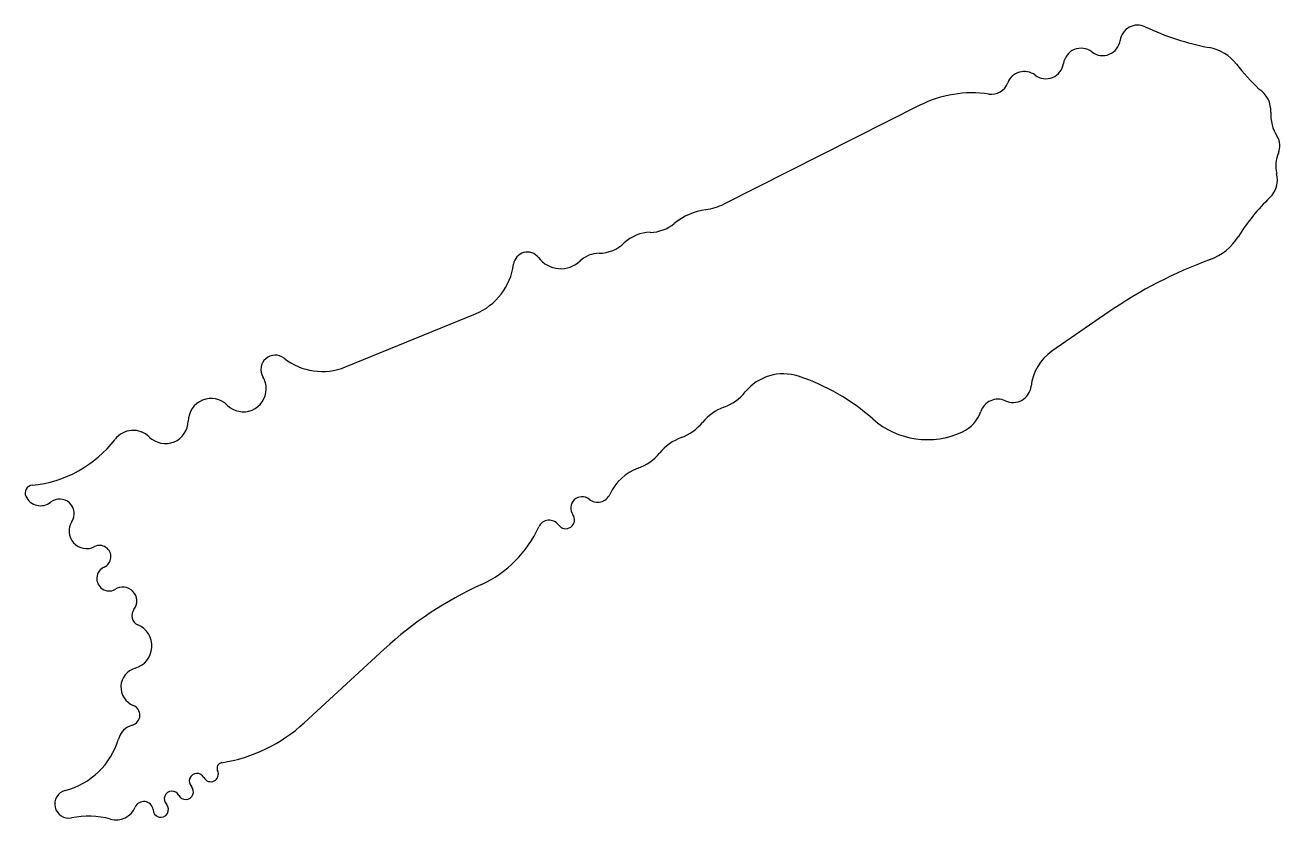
# Model space of a CAD drawing. Extents: x 522 to 4618, y -2784 to -191.
import ezdxf

# ---------------------------------------------------------------- set-up
doc = ezdxf.new("R2010")
doc.units = 0
doc.layers.add('MODELSKETCH_VISIBLE', color=7, linetype='CONTINUOUS')

msp = doc.modelspace()

# ---------------------------------------------------------------- linework, layer by layer
at = {"layer": 'MODELSKETCH_VISIBLE'}
for p, q in [((3442.7, -452.4), (2803.3, -774.5)), ((1567.7, -1305.8), (1991.8, -1132.7)), ((4060.2, -1126.5), (3874.1, -1254.9)), ((1694.5, -2226.2), (1433.1, -2466.8))]:
    msp.add_line(p, q, dxfattribs=at)
for centre, radius, start, end in [((4154.3, -248.7), 57.9, 64.8402, 171.9269), ((4548.9, 591.2), 870.1, 244.8402, 259.3022), ((4039.7, -232.4), 57.9, 232.4847, 351.9269), ((3969.2, -324.3), 57.9, 52.4847, 171.9269), ((4359.6, -410.4), 149.2, 38.0365, 79.3022), ((3854.5, -308), 57.9, 232.4847, 351.9269), ((5114.9, 180.4), 809.6, 218.0365, 225.7704), ((3784, -399.9), 57.9, 52.4847, 159.1793), ((3676.4, -359), 57.2, 261.8173, 339.1793), ((4505.7, -470), 83.2, 356.7042, 57.747), ((3614, -792.7), 381, 81.8173, 116.7329), ((4720.8, -482.4), 132.2, 176.7042, 212.6114), ((4560.8, -584.8), 57.7, 336.0989, 32.6114), ((4707.4, -649.7), 102.6, 156.0989, 194.208), ((4528.7, -694.9), 81.6, 314.0236, 14.208), ((2718.5, -606.1), 188.5, 277.7762, 296.7329), ((5044.4, -1228.5), 660.4, 134.0236, 148.1459), ((2771.7, -995.7), 204.7, 97.7762, 129.5886), ((2561, -741), 125.9, 270.8524, 309.5886), ((2564.7, -992.5), 125.7, 90.8524, 133.5591), ((4326.9, -782.7), 184.3, 290.0863, 328.1459), ((2161.7, -976.8), 45.6, 37.2073, 172.5618), ((2397.2, -1026.6), 91.6, 90.8524, 133.5591), ((2394, -812.9), 122.1, 270.8524, 313.5591), ((1915, -944.6), 203.2, 292.2058, 352.5618), ((2271, -893.9), 91.6, 217.2073, 313.5591), ((4895.2, -2336.6), 1470.2, 110.0863, 124.6045), ((1338.2, -1314.2), 46.8, 51.7243, 211.306), ((3964.5, -1385.9), 159.2, 124.6045, 173.9234), ((1491.7, -1119.7), 201.1, 231.7243, 292.2058), ((1234.3, -1377.4), 74.8, 359.056, 31.306), ((2997, -1487.7), 159.3, 71.715, 141.0397), ((2828, -1999.3), 698.1, 48.5961, 71.715), ((1234.3, -1377.4), 74.8, 225.3556, 359.056), ((2749.2, -1287.4), 159.3, 289.8322, 321.0397), ((3747.2, -1362.7), 59.4, 245.2273, 353.9234), ((1129.3, -1483.8), 74.8, 45.3556, 179.056), ((3697.6, -1470.2), 59, 65.2273, 161.4429), ((2857.3, -1587.1), 159.3, 109.8322, 141.0397), ((3534.6, -1415.5), 113, 294.9875, 341.4429), ((874.7, -1587.7), 74.8, 45.3556, 142.4007), ((979.7, -1481.3), 74.8, 225.3556, 359.056), ((2609.5, -1386.7), 159.4, 289.8322, 321.0397), ((3468.2, -1273.2), 270, 228.5961, 294.9875), ((507.9, -1305.3), 388.2, 275.4766, 322.4007), ((2717.7, -1686.8), 159.6, 109.8322, 141.0397), ((2469, -1485.6), 160.3, 289.8322, 321.0397), ((2578.6, -1789.7), 162.9, 109.8322, 155.3117), ((547.4, -1717.2), 25.6, 95.4766, 205.0088), ((572.2, -1705.6), 53.1, 205.0088, 308.3036), ((634.6, -1784.5), 47.5, 327.1096, 128.3036), ((2340.3, -1766.7), 37.2, 51.4467, 215.436), ((2390.8, -1703.3), 43.8, 231.4467, 335.3117), ((2286.7, -1804.9), 28.7, 215.436, 35.436), ((722.4, -1841.3), 57.1, 147.1096, 297.0152), ((1853, -1669.8), 380.4, 294.5928, 335.4877), ((2233, -1843.1), 37.2, 35.436, 155.4877), ((765.1, -1925.1), 36.9, 293.7718, 117.0152), ((796.4, -1996.1), 40.7, 113.7718, 297.0483), ((841, -2069.7), 45.6, 322.4073, 124.9607), ((2516.7, -3119.9), 1214.3, 114.5928, 132.6145), ((903, -2117.4), 32.7, 142.4073, 246.5608), ((860.1, -2216.5), 75.4, 286.063, 66.5608), ((898.7, -2350.6), 64.2, 106.063, 248.3463), ((862.4, -2441.9), 34.1, 286.386, 68.3463), ((891, -2539.1), 67.3, 106.386, 163.4502), ((1083.2, -2086.5), 516.8, 278.9639, 312.6145), ((591.3, -2450.1), 245.4, 284.5213, 343.4502), ((1166.5, -2614.8), 18.1, 98.9639, 206.1516), ((1082.9, -2657.2), 25.2, 27.542, 223.3299), ((1127.6, -2633.9), 25.2, 207.542, 26.1516), ((664.4, -2732), 45.9, 104.5213, 281.4447), ((1001.4, -2715.2), 25.2, 27.542, 223.3299), ((1046.2, -2691.9), 25.2, 207.542, 43.3299), ((818.5, -2715.2), 68.4, 254.7633, 336.693), ((909.3, -2754.4), 30.5, 8.0351, 156.693), ((964.7, -2749.9), 25.2, 180.5347, 43.3299), ((728.1, -3047), 275.5, 74.7633, 101.4447)]:
    msp.add_arc(centre, radius, start, end, dxfattribs=at)

doc.saveas('drawing.dxf')
